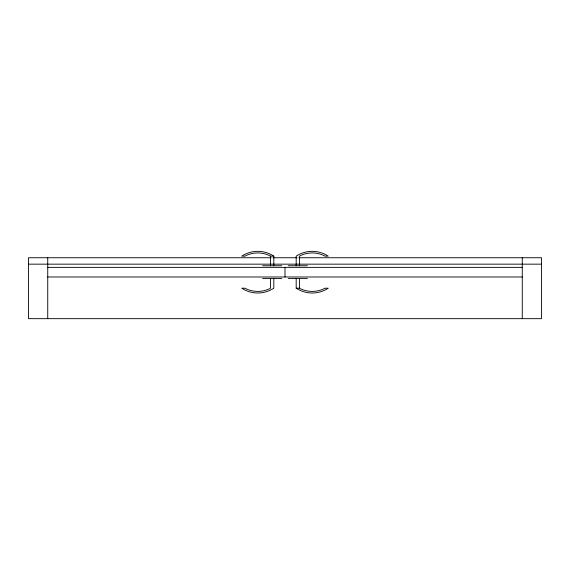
<?xml version="1.0" encoding="UTF-8"?>
<svg xmlns="http://www.w3.org/2000/svg" width="570" height="570" viewBox="0 0 570 570"><rect width="100%" height="100%" fill="white"/><g stroke="black" fill="none" stroke-linecap="round" stroke-linejoin="round"><path stroke-width="0.85" d="M273.814 256.144A29.127 29.127 0 0 0 241.751 256.144L245.036 256.144L246.133 255.531A27.517 27.517 0 0 1 269.439 255.531L270.536 256.144L273.814 256.144L273.814 265.762M271.199 257.747L28.5 257.747L28.5 318.666L541.5 318.666L541.5 257.747L298.801 257.747M272.98 257.747L297.02 257.747M28.5 264.159L541.5 264.159M262.585 265.762L281.765 265.762M288.235 265.762L307.415 265.762M47.738 267.366L522.263 267.366M47.738 276.984L522.263 276.984M262.585 278.588L281.765 278.588M288.235 278.588L307.415 278.588M296.186 288.206L299.464 288.206L300.561 288.819A27.517 27.517 0 0 0 323.867 288.819L324.964 288.206L328.249 288.206A29.127 29.127 0 0 1 296.186 288.206L296.186 278.588M522.263 257.747L522.263 318.666M299.464 265.762L299.464 256.144L300.561 255.531A27.517 27.517 0 0 1 323.867 255.531L324.964 256.144L328.249 256.144A29.127 29.127 0 0 0 296.186 256.144L296.186 265.762M299.464 278.588L299.464 288.206M285 267.366L285 276.984M273.814 278.588L273.814 288.206A29.127 29.127 0 0 1 241.751 288.206L245.036 288.206L246.133 288.819A27.517 27.517 0 0 0 269.439 288.819L270.536 288.206L270.536 278.588M270.536 256.144L270.536 265.762M47.738 257.747L47.738 318.666"/></g></svg>
